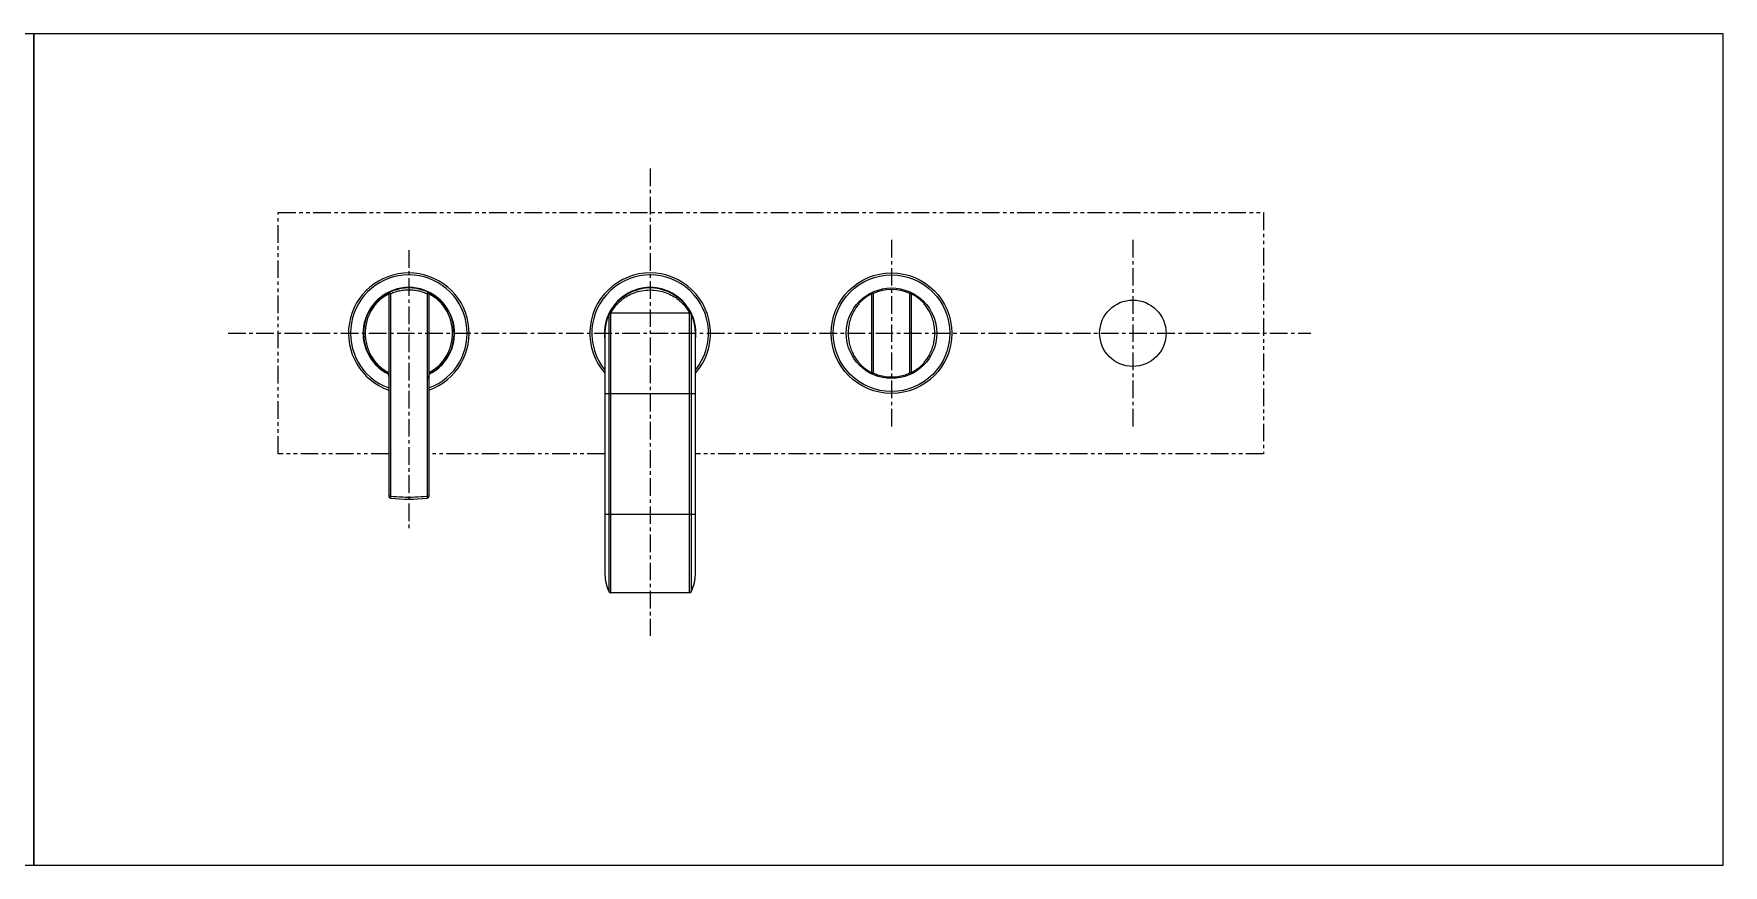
# Model space of a CAD drawing. Extents: x 8594 to 10274, y 9608 to 11210.
# Drawn here: x 9434 to 10274, y 10796 to 11210 of the extents above; entities that cross this region are included whole.
import ezdxf

# ---------------------------------------------------------------- set-up
doc = ezdxf.new("R2010")
doc.units = 0
doc.header["$LTSCALE"] = 7
doc.header["$MEASUREMENT"] = 0
doc.linetypes.add('CENTER', pattern=[2, 1.25, -0.25, 0.25, -0.25])
doc.linetypes.add('PHANTOM', pattern=[2.5, 1.25, -0.25, 0.25, -0.25, 0.25, -0.25])
doc.layers.get('0').update_dxf_attribs({"color": 2, "linetype": 'CONTINUOUS'})
for name, color, linetype in [('CL', 1, 'CENTER'), ('D', 2, 'CONTINUOUS'), ('PH', 3, 'PHANTOM')]:
    doc.layers.add(name, color=color, linetype=linetype)

msp = doc.modelspace()

# ---------------------------------------------------------------- linework, layer by layer
at = {"color": 7, "linetype": 'Continuous'}
for p, q in [((9610.29, 11080.5), (9610.29, 10979.98)), ((9611.18, 11080.5), (9610.29, 11080.5)), ((9611.18, 11080.5), (9611.18, 10979.98)), ((9629.4, 11080.5), (9629.4, 10979.98)), ((9630.29, 11080.5), (9629.4, 11080.5)), ((9630.29, 11080.5), (9630.29, 10979.98)), ((9850.29, 11080.5), (9850.29, 11041.45)), ((9851.18, 11080.74), (9850.87, 11081.41)), ((9869.4, 11080.74), (9869.71, 11081.41)), ((9870.29, 11041.45), (9870.29, 11080.5)), ((9719.86, 10932.42), (9719.86, 11070.4)), ((9720.76, 10931.8), (9720.76, 11070.98)), ((9759.82, 11070.98), (9720.76, 11070.98)), ((9759.82, 10931.8), (9759.82, 11070.98)), ((9760.72, 11070.4), (9760.72, 10932.42)), ((9717.79, 11060.98), (9717.79, 10941.37)), ((9762.79, 10941.37), (9762.79, 11060.98)), ((9851.18, 11041.21), (9850.87, 11040.54)), ((9869.4, 11041.21), (9869.71, 11040.54)), ((9717.79, 11030.98), (9762.79, 11030.98)), ((9611.18, 10979.98), (9610.29, 10979.98)), ((9630.29, 10979.98), (9629.4, 10979.98)), ((9717.79, 10970.98), (9762.79, 10970.98)), ((9719.86, 10932.37), (9719.86, 10932.37)), ((9759.82, 10931.89), (9720.76, 10931.89)), ((9759.82, 10931.8), (9720.76, 10931.8))]:
    msp.add_line(p, q, dxfattribs=at)
for centre, radius in [((9860.29, 11060.98), 30), ((9860.29, 11060.98), 29), ((9860.29, 11060.98), 22.5), ((9980.29, 11060.98), 16.5)]:
    msp.add_circle(centre, radius, dxfattribs=at)
for centre, radius, start, end in [((9620.29, 11060.98), 30, 289.47249, 250.52814), ((9620.29, 11060.98), 29, 290.17415, 249.82554), ((9740.29, 11060.98), 30, 318.59523, 221.40256), ((9740.29, 11060.98), 29, 320.88862, 219.1141), ((9620.29, 11060.98), 22.75, 296.49091, 243.50928), ((9620.29, 11060.98), 22.5, 297.12126, 242.82109), ((9611.29, 11080.5), 1, 114.74652, 180), ((9629.29, 11080.5), 1, 0, 65.25348), ((9740.29, 11060.98), 22.75, 351.54049, 188.45951), ((9740.29, 11060.98), 22.5, 0, 180), ((9851.29, 11080.5), 1, 114.74649, 180.00001), ((9860.29, 11060.98), 21.76, 65.25348, 114.74652), ((9869.29, 11080.5), 1, 0, 65.25348), ((9720.76, 11069.98), 1, 90, 155.25348), ((9759.82, 11069.98), 1, 24.74652, 90), ((9851.29, 11041.45), 1, 180, 245.25348), ((9860.29, 11060.98), 21.76, 245.25348, 294.74652), ((9869.29, 11041.45), 1, 294.74652, 0), ((9611.29, 10979.98), 1, 180, 263.65993), ((9620.29, 11060.98), 82.5, 263.65993, 276.34007), ((9629.29, 10979.98), 1, 276.34007, 0)]:
    msp.add_arc(centre, radius, start, end, dxfattribs=at)
for points in [[(9610.29, 11080.5), (9610.13, 11080.43), (9609.68, 11080.19), (9608.96, 11079.79), (9608.02, 11079.19), (9606.88, 11078.37), (9605.62, 11077.31), (9604.27, 11075.95), (9602.89, 11074.27), (9601.55, 11072.22), (9600.34, 11069.79), (9599.39, 11067.04), (9598.78, 11064.07), (9598.57, 11060.98)], [(9611.18, 11080.5), (9611.06, 11080.78), (9610.96, 11081.02), (9610.9, 11081.22), (9610.86, 11081.36), (9610.87, 11081.41)], [(9629.4, 11080.5), (9626.91, 11081.46), (9624.3, 11082.11), (9621.63, 11082.44), (9618.95, 11082.44), (9616.28, 11082.11), (9613.67, 11081.46), (9611.18, 11080.5)], [(9629.4, 11080.5), (9629.52, 11080.78), (9629.62, 11081.02), (9629.68, 11081.22), (9629.72, 11081.36), (9629.71, 11081.41)], [(9642.01, 11060.98), (9641.8, 11064.07), (9641.19, 11067.05), (9640.24, 11069.8), (9639.03, 11072.22), (9637.69, 11074.27), (9636.31, 11075.95), (9634.96, 11077.31), (9633.7, 11078.37), (9632.56, 11079.19), (9631.61, 11079.79), (9630.9, 11080.19), (9630.45, 11080.43), (9630.29, 11080.5)], [(9720.76, 11070.98), (9720.88, 11071.21), (9721.25, 11071.89), (9721.91, 11072.97), (9722.91, 11074.36), (9724.35, 11075.99), (9726.32, 11077.76), (9728.95, 11079.53), (9732.29, 11081.09), (9736.18, 11082.15), (9740.29, 11082.52)], [(9740.29, 11082.52), (9744.4, 11082.15), (9748.29, 11081.09), (9751.63, 11079.53), (9754.26, 11077.76), (9756.23, 11075.98), (9757.67, 11074.36), (9758.67, 11072.97), (9759.33, 11071.89), (9759.7, 11071.21), (9759.82, 11070.98)], [(9850.29, 11080.5), (9850.27, 11080.49), (9850.19, 11080.45), (9850.05, 11080.38), (9849.82, 11080.26), (9849.47, 11080.07), (9848.98, 11079.78), (9848.32, 11079.37), (9847.46, 11078.77), (9846.42, 11077.96), (9845.25, 11076.88), (9843.99, 11075.53), (9842.71, 11073.86), (9841.47, 11071.83), (9840.35, 11069.44), (9839.48, 11066.76), (9838.94, 11063.91), (9838.75, 11060.98)], [(9851.18, 11080.74), (9850.9, 11080.72), (9850.65, 11080.69), (9850.46, 11080.63), (9850.33, 11080.57), (9850.29, 11080.5)], [(9851.18, 11080.74), (9851.18, 11077.76), (9851.18, 11075.12), (9851.18, 11072.78), (9851.18, 11070.7), (9851.18, 11068.85), (9851.18, 11067.15), (9851.18, 11065.55), (9851.18, 11064.01), (9851.18, 11062.49), (9851.18, 11060.98)], [(9869.4, 11060.98), (9869.4, 11062.49), (9869.4, 11064.01), (9869.4, 11065.55), (9869.4, 11067.15), (9869.4, 11068.85), (9869.4, 11070.7), (9869.4, 11072.78), (9869.4, 11075.12), (9869.4, 11077.76), (9869.4, 11080.74)], [(9869.4, 11080.74), (9869.68, 11080.72), (9869.93, 11080.69), (9870.12, 11080.63), (9870.25, 11080.57), (9870.29, 11080.5)], [(9881.83, 11060.98), (9881.64, 11063.9), (9881.1, 11066.76), (9880.23, 11069.43), (9879.12, 11071.82), (9877.87, 11073.85), (9876.6, 11075.52), (9875.34, 11076.88), (9874.16, 11077.95), (9873.12, 11078.77), (9872.27, 11079.36), (9871.6, 11079.78), (9871.11, 11080.07), (9870.76, 11080.26), (9870.53, 11080.38), (9870.39, 11080.45), (9870.31, 11080.49), (9870.29, 11080.5)], [(9598.57, 11060.98), (9598.77, 11057.95), (9599.36, 11055.04), (9600.27, 11052.33), (9601.43, 11049.93), (9602.73, 11047.89), (9604.08, 11046.2), (9605.41, 11044.84), (9606.67, 11043.75), (9607.8, 11042.91), (9608.78, 11042.28), (9609.54, 11041.84)], [(9631.04, 11041.84), (9631.8, 11042.28), (9632.78, 11042.91), (9633.92, 11043.75), (9635.17, 11044.84), (9636.5, 11046.2), (9637.85, 11047.89), (9639.15, 11049.93), (9640.31, 11052.33), (9641.22, 11055.04), (9641.81, 11057.95), (9642.01, 11060.98)], [(9838.75, 11060.98), (9838.94, 11058.05), (9839.48, 11055.19), (9840.35, 11052.51), (9841.47, 11050.12), (9842.72, 11048.08), (9844, 11046.42), (9845.25, 11045.06), (9846.43, 11043.99), (9847.47, 11043.18), (9848.32, 11042.58), (9848.98, 11042.17), (9849.47, 11041.88), (9849.82, 11041.69), (9850.05, 11041.57), (9850.19, 11041.5), (9850.27, 11041.46), (9850.29, 11041.45)], [(9851.18, 11060.98), (9851.18, 11059.47), (9851.18, 11057.94), (9851.18, 11056.4), (9851.18, 11054.8), (9851.18, 11053.1), (9851.18, 11051.25), (9851.18, 11049.17), (9851.18, 11046.83), (9851.18, 11044.19), (9851.18, 11041.21)], [(9869.4, 11041.21), (9869.4, 11044.19), (9869.4, 11046.83), (9869.4, 11049.17), (9869.4, 11051.25), (9869.4, 11053.1), (9869.4, 11054.8), (9869.4, 11056.4), (9869.4, 11057.94), (9869.4, 11059.46), (9869.4, 11060.98)], [(9870.29, 11041.45), (9870.31, 11041.46), (9870.39, 11041.5), (9870.53, 11041.57), (9870.76, 11041.7), (9871.11, 11041.89), (9871.61, 11042.17), (9872.27, 11042.59), (9873.13, 11043.19), (9874.17, 11044.01), (9875.35, 11045.08), (9876.6, 11046.44), (9877.88, 11048.11), (9879.12, 11050.14), (9880.23, 11052.53), (9881.1, 11055.2), (9881.64, 11058.05), (9881.83, 11060.98)], [(9609.54, 11041.84), (9609.59, 11041.48), (9609.76, 11041.17), (9610, 11040.97)], [(9609.54, 11041.84), (9609.84, 11041.56), (9610.04, 11041.15)], [(9610.01, 11040.97), (9610.01, 11040.96)], [(9610.01, 11040.96), (9610.06, 11040.87), (9610.15, 11040.57), (9610.23, 11040.06), (9610.28, 11039.32), (9610.29, 11038.67)], [(9610.04, 11041.15), (9610.13, 11040.83)], [(9610.13, 11040.83), (9610.17, 11040.67), (9610.23, 11040.14), (9610.27, 11039.6), (9610.29, 11039.06), (9610.29, 11038.71)], [(9610.29, 11038.71), (9610.29, 11038.56)], [(9610.29, 11038.67), (9610.29, 11038.56)], [(9630.29, 11038.65), (9630.3, 11039.3), (9630.34, 11040.04), (9630.42, 11040.56), (9630.52, 11040.87), (9630.55, 11040.91)], [(9630.29, 11038.56), (9630.29, 11039.06), (9630.31, 11039.59), (9630.34, 11040.13), (9630.41, 11040.66), (9630.45, 11040.82)], [(9630.29, 11038.56), (9630.29, 11038.65)], [(9630.45, 11040.82), (9630.53, 11041.14)], [(9630.53, 11041.14), (9630.73, 11041.55), (9631.04, 11041.84)], [(9631.04, 11041.84), (9630.99, 11041.48), (9630.82, 11041.17), (9630.55, 11040.95)], [(9851.18, 11041.21), (9850.9, 11041.23), (9850.65, 11041.27), (9850.46, 11041.32), (9850.33, 11041.38), (9850.29, 11041.45)], [(9869.4, 11041.21), (9869.68, 11041.23), (9869.93, 11041.27), (9870.12, 11041.32), (9870.25, 11041.38), (9870.29, 11041.45)], [(9611.18, 10979.98), (9611.15, 10979.67), (9611.14, 10979.39), (9611.14, 10979.17), (9611.15, 10979.03), (9611.18, 10978.98)], [(9611.18, 10979.98), (9617.25, 10979.53), (9623.33, 10979.53), (9629.4, 10979.98)], [(9629.4, 10979.98), (9629.43, 10979.67), (9629.44, 10979.39), (9629.44, 10979.17), (9629.43, 10979.03), (9629.4, 10978.98)], [(9717.79, 10941.39), (9717.84, 10939.92), (9718.55, 10935.82), (9719.84, 10932.41)], [(9717.79, 10941.37), (9717.79, 10941.11), (9717.84, 10940.02)], [(9717.84, 10940.02), (9717.86, 10939.74)], [(9717.86, 10939.74), (9717.97, 10938.7)], [(9717.97, 10938.7), (9718, 10938.49)], [(9718, 10938.49), (9718.18, 10937.4)], [(9718.18, 10937.4), (9718.27, 10937)], [(9718.27, 10937), (9718.46, 10936.2), (9718.49, 10936.08)], [(9760.74, 10932.41), (9762.02, 10935.79), (9762.74, 10939.9), (9762.79, 10941.39)], [(9762.09, 10936.06), (9762.12, 10936.2), (9762.31, 10936.99)], [(9762.31, 10936.99), (9762.39, 10937.38)], [(9762.39, 10937.38), (9762.57, 10938.42)], [(9762.57, 10938.42), (9762.58, 10938.49), (9762.61, 10938.65)], [(9762.61, 10938.65), (9762.72, 10939.72)], [(9762.72, 10939.72), (9762.74, 10940.01)], [(9762.74, 10940.01), (9762.79, 10941.11), (9762.79, 10941.37)], [(9718.49, 10936.08), (9718.64, 10935.55)], [(9718.64, 10935.55), (9718.87, 10934.82)], [(9718.87, 10934.82), (9719.1, 10934.19), (9719.59, 10932.98)], [(9719.59, 10932.98), (9719.86, 10932.42)], [(9719.84, 10932.41), (9719.86, 10932.37)], [(9719.86, 10932.42), (9719.87, 10932.37)], [(9719.86, 10932.42), (9720.08, 10932.14)], [(9720.13, 10932.03), (9720.03, 10932.13), (9719.86, 10932.37)], [(9720.08, 10932.14), (9720.18, 10932.06)], [(9720.49, 10931.84), (9720.36, 10931.89), (9720.13, 10932.03)], [(9720.18, 10932.06), (9720.4, 10931.95), (9720.52, 10931.91)], [(9720.76, 10931.8), (9720.49, 10931.84)], [(9720.52, 10931.91), (9720.76, 10931.89)], [(9760.07, 10931.91), (9759.82, 10931.89)], [(9760.09, 10931.84), (9759.84, 10931.8), (9759.82, 10931.8)], [(9760.41, 10932.07), (9760.19, 10931.95), (9760.07, 10931.91)], [(9760.5, 10932.08), (9760.2, 10931.88), (9760.09, 10931.84)], [(9760.51, 10932.14), (9760.41, 10932.07)], [(9760.58, 10932.16), (9760.5, 10932.08)], [(9760.72, 10932.42), (9760.51, 10932.14)], [(9760.72, 10932.37), (9760.58, 10932.16)], [(9760.72, 10932.42), (9760.71, 10932.37)], [(9760.72, 10932.42), (9760.99, 10932.98)], [(9760.72, 10932.37), (9760.74, 10932.41)], [(9760.99, 10932.98), (9761.48, 10934.19), (9761.7, 10934.8)], [(9761.7, 10934.8), (9761.94, 10935.54)], [(9761.94, 10935.54), (9762.09, 10936.06)]]:
    msp.add_spline(points, degree=3, dxfattribs=at)
at = {"layer": 'CL'}
for p, q in [((9740.29, 11142.85), (9740.29, 10910.44)), ((9860.29, 11107.4), (9860.29, 11014.55)), ((9980.29, 11107.4), (9980.29, 11014.55)), ((9620.29, 11102.3), (9620.29, 10963.1)), ((9530.45, 11060.98), (10068.84, 11060.98))]:
    msp.add_line(p, q, dxfattribs=at)
at = {"layer": 'D'}
for points in [[(8593.83, 10796.36), (9433.83, 10796.36), (9433.83, 11209.93), (8593.83, 11209.93)], [(9433.83, 10796.36), (10273.83, 10796.36), (10273.83, 11209.93), (9433.83, 11209.93)]]:
    msp.add_lwpolyline(points, close=True, dxfattribs=at)
at = {"layer": 'PH'}
for p, q in [((9555.29, 11120.98), (10045.29, 11120.98)), ((9555.29, 11000.98), (9555.29, 11120.98)), ((10045.29, 11120.98), (10045.29, 11000.98)), ((9610.29, 11000.98), (9555.29, 11000.98)), ((9717.79, 11000.98), (9630.29, 11000.98)), ((10045.29, 11000.98), (9762.79, 11000.98))]:
    msp.add_line(p, q, dxfattribs=at)

doc.saveas('drawing.dxf')
